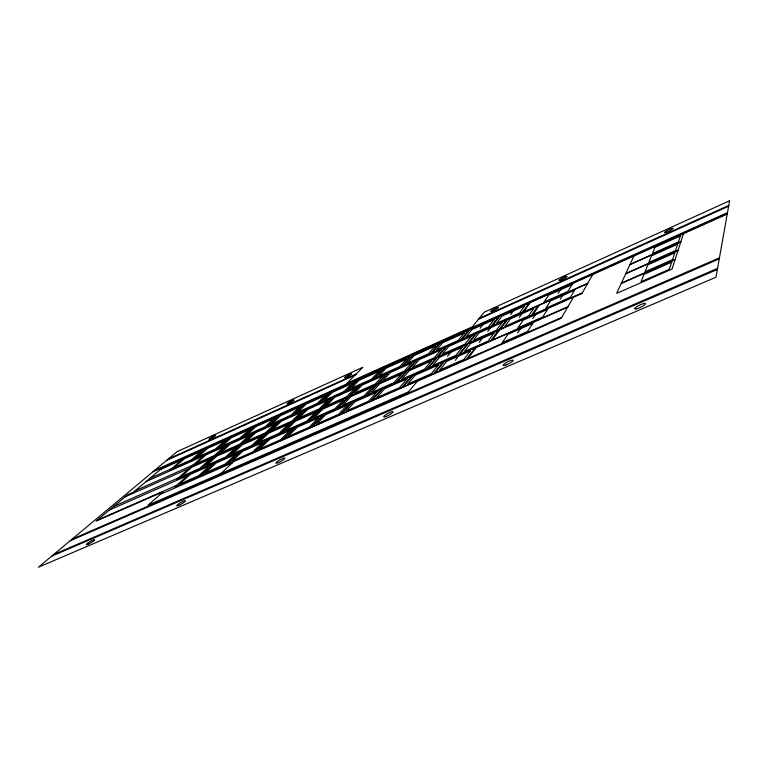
<?xml version="1.0" encoding="UTF-8"?>
<svg xmlns="http://www.w3.org/2000/svg" width="768" height="768" viewBox="0 0 768 768"><rect width="100%" height="100%" fill="white"/><g stroke="black" fill="none" stroke-linecap="round" stroke-linejoin="round"><path stroke-width="1.15" d="M683.405 233.837L672.038 269.098L616.646 293.366L633.907 256.09M592.608 274.656L581.962 293.491L573.418 297.283M560.323 299.136L562.512 295.594M558.125 293.29L560.266 289.91M532.829 318.576L535.354 314.755M517.584 332.938L520.339 328.867M519.35 317.395L521.923 313.728M529.997 302.794L523.594 311.952L587.731 283.286M528.778 303.35L522.346 312.509L492.307 325.939L499.421 316.541M510.662 314.563L513.235 311.04M498.23 317.078L491.088 326.486L461.789 339.581L469.584 329.952M479.203 342.317L482.227 338.342M487.68 331.507L490.531 327.744M480.134 328.253L482.966 324.643M455.203 360.365L458.544 356.102M468.422 330.48L460.598 340.109L432.019 352.886L440.458 343.046M447.571 356.323L450.883 352.253M439.315 343.555L430.858 353.405L402.96 365.875L412.013 355.834M410.899 356.333L401.827 366.384L374.592 378.557L384.221 368.323M383.146 368.813L373.488 379.056L346.896 390.941L357.082 380.525M356.016 381.005L345.821 391.421L319.843 403.027L330.547 392.448M329.51 392.918L318.797 403.498L293.414 414.845L304.618 404.112M303.6 404.563L292.387 415.306L267.59 426.394L279.254 415.507M271.834 423.811L280.742 415.488L299.443 407.088L290.803 415.334L267.974 425.549M278.266 415.958L266.582 426.845L242.333 437.683L254.458 426.662M253.488 427.094L241.354 438.115L217.642 448.714L230.189 437.568M229.238 437.99L216.682 449.146L193.498 459.514L206.448 448.234M205.517 448.656L192.557 459.926L169.882 470.064L183.206 458.688M168.106 459.13L356.131 374.054M479.194 318.374L728.765 205.45M166.704 460.31L355.075 375.12M478.416 319.344L728.63 206.189M154.454 470.515L727.488 212.63M152.986 471.734L727.344 213.408M727.238 214.032L162.134 468.077L133.536 492.096L127.738 494.669L96.134 521.098L163.402 491.616L147.936 505.229L408.528 391.843M160.358 469.565L181.68 459.984M204.038 449.942L204.97 449.53M227.808 439.267L228.758 438.845M252.096 428.352L253.066 427.92M276.931 417.197L277.92 416.755M302.323 405.792L303.331 405.341M328.291 394.128L329.328 393.658M354.854 382.195L355.92 381.715M382.042 369.984L383.126 369.494M409.862 357.485L410.976 356.986M438.355 344.678L439.488 344.17M467.53 331.574L468.691 331.056M497.414 318.154L498.605 317.616M528.038 304.387L529.267 303.84M149.885 478.368L171.466 468.71M194.102 458.592L195.043 458.17M218.179 447.821L219.139 447.389M242.794 436.81L243.782 436.368M293.722 414.029L294.749 413.568M320.074 402.24L321.12 401.77M347.04 390.182L348.115 389.693M374.64 377.827L375.744 377.338M402.912 365.184L404.035 364.685M431.866 352.234L433.018 351.715M461.53 338.966L462.72 338.429M491.942 325.363L493.152 324.816M523.114 311.414L524.362 310.858M630.077 264.355L680.89 241.642M587.52 283.651L539.28 305.213L532.906 314.755L582.365 292.781M629.914 264.701L680.784 241.968M146.035 481.594L203.443 455.962M226.944 445.459L227.923 445.027M251.962 434.285L252.96 433.843M277.555 422.861L278.573 422.4M303.734 411.168L304.781 410.698M330.528 399.197L331.603 398.726M357.965 386.947L359.059 386.458M386.054 374.4L387.178 373.901M414.826 361.555L415.978 361.037M444.307 348.384L445.488 347.856M474.528 334.886L475.738 334.349M505.507 321.053L506.746 320.496M537.283 306.864L538.55 306.298M135.062 490.819L193.19 464.976M217.008 454.387L217.997 453.946M242.371 443.107L243.389 442.656M268.32 431.568L269.357 431.107M294.893 419.76L295.949 419.29M322.09 407.674L323.174 407.184M349.949 395.28L351.062 394.79M378.49 382.598L379.632 382.09M407.741 369.59L408.912 369.072M437.731 356.266L438.922 355.728M468.47 342.595L469.699 342.048M500.016 328.57L501.274 328.013M532.378 314.189L533.664 313.613M625.862 273.456L678.115 250.243M625.69 273.83L678 250.598M125.213 496.781L189.101 468.422M213.034 457.805L214.032 457.363M238.512 446.496L239.53 446.045M264.586 434.928L265.632 434.467M291.283 423.072L292.358 422.602M318.624 410.947L319.718 410.458M346.637 398.515L347.75 398.016M375.331 385.776L376.483 385.267M404.746 372.72L405.917 372.202M434.899 359.338L436.109 358.8M465.83 345.61L467.069 345.062M497.568 331.526L498.835 330.97M113.626 506.477L178.339 477.898M202.589 467.184L203.597 466.742M228.422 455.77L229.459 455.318M254.88 444.086L255.936 443.626M281.971 432.125L283.056 431.645M309.734 419.866L310.848 419.376M338.189 407.299L339.322 406.8M367.354 394.416L368.515 393.907M397.258 381.206L398.458 380.678M427.939 367.661L429.168 367.114M459.427 353.76L460.685 353.203M491.741 339.485L493.037 338.909M567.917 306.71L492.134 340.147L499.699 329.789L573.61 296.957L561.168 318.278L417.379 381.235M621.398 283.104L675.168 259.382M567.677 307.123L476.323 347.424L467.923 358.531L561.638 317.462M621.216 283.498L675.053 259.747M109.373 510.029L187.67 475.517M212.342 464.64L213.37 464.189M238.637 453.043L239.683 452.582M265.565 441.178L266.64 440.698M293.155 429.014L294.259 428.525M321.437 416.544L322.57 416.045M350.429 403.766L351.581 403.258M380.16 390.662L381.35 390.134M410.659 377.213L411.878 376.675M441.955 363.418L443.203 362.861M474.077 349.258L475.363 348.691M97.2 520.205L176.525 485.424M201.542 474.451L202.589 473.99M228.221 462.758L229.286 462.288M255.552 450.768L256.646 450.288M283.565 438.48L284.688 437.99M312.298 425.885L313.44 425.376M341.76 412.963L342.941 412.445M372 399.706L373.21 399.178M403.027 386.093L404.275 385.555M434.89 372.125L436.166 371.568M467.616 357.773L468.922 357.197M160.243 494.4L232.272 462.874M72.019 539.213L719.434 257.818M70.128 540.787L719.242 258.902M53.626 554.544L717.562 268.368M51.629 556.205L717.35 269.52M729.6 200.765L715.978 277.229L38.4 567.235L177.11 451.632L362.87 367.286L346.982 383.261L472.397 326.784L484.195 312.202L729.6 200.765M671.693 262.138L669.312 269.328L641.011 281.741L643.997 274.349L671.693 262.138M674.755 252.893L672.518 259.651L645.043 271.786L647.856 264.826L674.755 252.893M677.635 244.186L675.533 250.541L648.835 262.416L651.485 255.859L677.635 244.186M680.352 235.968L678.365 241.968L652.406 253.584L654.912 247.402L680.352 235.968M574.656 290.17L570.461 297.254L545.827 308.208L550.483 300.97L574.656 290.17M572.035 284.63L567.917 291.379L544.061 302.045L548.611 295.152L572.035 284.63M547.613 309.322L542.746 316.963L517.872 327.946L523.21 320.15L547.613 309.322M532.838 323.347L527.52 331.507L502.147 342.634L507.955 334.32L532.838 323.347M538.013 305.779L531.61 315.331L500.419 329.184L507.562 319.382L538.013 305.779M533.683 308.477L528.701 315.821L504.864 326.419L510.278 318.922L533.683 308.477M524.573 305.952L519.581 312.998L496.608 323.27L502.013 316.09L524.573 305.952M506.333 319.939L499.152 329.741L468.758 343.248L476.64 333.206L506.333 319.939M498.432 330.346L490.838 340.723L459.686 354.47L468.019 343.853L498.432 330.346M493.968 333.13L488.074 341.098L464.266 351.619L470.592 343.498L493.968 333.13M502.003 322.618L496.435 330.163L473.203 340.493L479.174 332.813L502.003 322.618M475.037 347.99L466.608 359.107L435.072 372.922L444.25 361.574L475.037 347.99M470.438 350.861L463.901 359.405L439.795 369.974L446.765 361.296L470.438 350.861M494.026 319.67L488.496 326.899L466.09 336.922L472.013 329.558L494.026 319.67M475.43 333.744L467.53 343.795L437.904 356.957L446.467 346.685L475.43 333.744M466.781 344.4L458.429 355.027L428.083 368.41L437.136 357.571L466.781 344.4M462.326 347.165L455.856 355.334L432.662 365.578L439.536 357.283L462.326 347.165M471.101 336.422L464.986 344.141L442.339 354.211L448.848 346.358L471.101 336.422M443.002 362.122L433.786 373.478L403.085 386.938L413.002 375.36L443.002 362.122M438.403 364.982L431.28 373.709L407.808 384L415.344 375.149L438.403 364.982M464.218 333.062L458.17 340.464L436.31 350.246L442.733 342.72L464.218 333.062M445.296 347.213L436.704 357.485L407.808 370.32L417.034 359.846L445.296 347.213M417.725 380.832L407.578 392.986L219.715 474.672L233.885 461.357L417.725 380.832M435.936 358.099L426.854 368.957L397.296 382.003L407.03 370.944L435.936 358.099M440.966 349.882L434.333 357.773L412.243 367.594L419.251 359.578L440.966 349.882M431.482 360.854L424.464 369.197L401.856 379.181L409.267 370.714L431.482 360.854M411.792 375.898L401.837 387.485L371.942 400.579L382.56 388.79L411.792 375.898M435.12 346.138L428.582 353.702L407.251 363.245L414.134 355.565L435.12 346.138M407.194 378.739L399.514 387.638L376.646 397.661L384.73 388.646L407.194 378.739M405.859 371.462L396.096 382.531L367.277 395.251L377.664 383.981L405.859 371.462M415.882 360.355L406.637 370.848L378.461 383.366L388.301 372.682L415.882 360.355M401.414 374.198L393.869 382.704L371.837 392.438L379.747 383.818L401.414 374.198M411.571 363.005L404.429 371.069L382.877 380.65L390.374 372.48L411.571 363.005M381.37 389.318L370.723 401.117L341.597 413.875L352.867 401.885L381.37 389.318M406.714 358.896L399.706 366.614L378.883 375.936L386.218 368.102L406.714 358.896M376.79 392.141L368.573 401.203L346.291 410.976L354.883 401.798L376.79 392.141M376.522 384.49L366.106 395.77L338.006 408.163L349.008 396.71L376.522 384.49M387.178 373.181L377.318 383.875L349.824 396.086L360.25 385.219L387.178 373.181M372.077 387.216L364.042 395.875L342.557 405.37L350.938 396.605L372.077 387.216M382.867 375.821L375.254 384.029L354.23 393.379L362.179 385.066L382.867 375.821M351.715 402.394L340.416 414.394L312.019 426.835L323.923 414.662L351.715 402.394M378.96 371.366L371.51 379.229L351.178 388.33L358.934 380.362L378.96 371.366M347.136 405.216L338.419 414.432L316.714 423.946L325.786 414.624L347.136 405.216M347.894 397.21L336.874 408.672L309.466 420.758L321.043 409.133L347.894 397.21M359.155 385.709L348.701 396.586L321.869 408.499L332.851 397.459L359.155 385.709M343.459 399.917L334.963 408.72L314.006 417.984L322.829 409.075L343.459 399.917M354.854 388.339L346.79 396.691L326.275 405.811L334.646 397.363L354.854 388.339M322.79 415.152L310.867 427.344L283.2 439.469L295.68 427.114L322.79 415.152M351.85 383.549L343.978 391.546L324.115 400.426L332.275 392.333L351.85 383.549M318.23 417.955L309.043 427.315L287.875 436.589L297.398 427.142L318.23 417.955M319.949 409.613L308.352 421.258L281.606 433.056L293.741 421.258L319.949 409.613M331.786 397.939L320.774 408.989L294.576 420.624L306.096 409.421L331.786 397.939M315.533 412.32L306.586 421.258L286.138 430.282L295.392 421.258L315.533 412.32M327.494 400.56L319.008 409.037L298.973 417.946L307.757 409.373L327.494 400.56M294.586 427.603L282.077 439.958L255.082 451.786L268.128 439.277L294.586 427.603M325.344 395.443L317.088 403.574L297.677 412.253L306.221 404.045L325.344 395.443M290.026 430.387L280.387 439.872L259.747 448.925L269.702 439.354L290.026 430.387M305.05 409.891L293.51 421.094L267.926 432.461L279.946 421.104L305.05 409.891M300.768 412.493L291.878 421.104L272.314 429.802L281.482 421.104L300.768 412.493M292.675 421.728L280.522 433.536L254.429 445.046L267.072 433.094L292.675 421.728M288.259 424.416L278.899 433.478L258.941 442.291L268.598 433.142L288.259 424.416M267.053 439.747L253.987 452.266L227.664 463.795L241.238 451.142L267.053 439.747M262.512 442.522L252.451 452.131L232.32 460.954L242.678 451.267L262.512 442.522M266.035 433.555L253.363 445.517L227.885 456.758L241.027 444.662L266.035 433.555M278.928 421.565L266.89 432.931L241.891 444.029L254.39 432.528L278.928 421.565M261.638 436.234L251.885 445.411L232.397 454.022L242.429 444.758L261.638 436.234M274.656 424.157L265.382 432.883L246.269 441.379L255.802 432.576L274.656 424.157M240.182 451.603L226.598 464.266L200.909 475.517L214.973 462.72L240.182 451.603M235.651 454.358L225.197 464.083L205.546 472.694L216.288 462.902L235.651 454.358M274.118 418.464L265.123 426.816L246.576 435.12L255.83 426.682L274.118 418.464M240.019 445.114L226.858 457.219L201.974 468.192L215.578 455.971L240.019 445.114M253.392 432.97L240.883 444.48L216.461 455.328L229.402 443.693L253.392 432.97M235.622 447.782L225.494 457.066L206.467 465.475L216.854 456.106L235.622 447.782M249.13 435.552L239.501 444.384L220.819 452.688L230.698 443.779L249.13 435.552M249.35 429.59L240.01 438.048L221.875 446.16L231.456 437.626L249.35 429.59M209.434 465.917L198.595 475.747L179.414 484.157L190.522 474.259L209.434 465.917M213.946 463.171L199.862 475.978L174.787 486.96L189.331 474.038L213.946 463.171M214.589 456.413L200.966 468.643L176.659 479.366L190.714 467.011L214.589 456.413M228.432 444.134L215.462 455.77L191.597 466.378L204.97 454.618L228.432 444.134M210.211 459.053L199.728 468.442L181.142 476.659L191.875 467.194L210.211 459.053M224.179 446.698L214.205 455.635L195.946 463.747L206.16 454.742L224.179 446.698M225.12 440.477L215.453 449.04L197.712 456.97L207.61 448.339L225.12 440.477M201.408 451.123L191.434 459.782L174.086 467.539L184.272 458.822L201.408 451.123M88.099 544.253A4.858 0.739 -30.7 0 0 94.704 539.837A4.858 0.739 -30.7 0 0 88.771 542.39A4.858 0.739 -30.7 0 0 88.099 544.253M178.915 505.306A4.982 0.816 -30.1 0 0 185.443 500.861A4.982 0.816 -30.1 0 0 178.973 503.635A4.982 0.816 -30.1 0 0 178.915 505.306M278.496 462.605A5.136 0.912 -29.3 0 0 284.88 458.141A5.136 0.912 -29.3 0 0 277.814 461.184A5.136 0.912 -29.3 0 0 278.496 462.605M385.709 416.592A5.357 1.008 -28.3 0 0 393.091 411.946A5.357 1.008 -28.3 0 0 386.304 414.326A5.357 1.008 -28.3 0 0 385.709 416.592M505.776 365.098A5.654 1.104 -27 0 0 513.187 360.365A5.654 1.104 -27 0 0 505.43 363.139A5.654 1.104 -27 0 0 505.776 365.098M636.864 308.755A6.077 1.2 -25.6 0 0 645.581 303.859A6.077 1.2 -25.6 0 0 637.862 306.019A6.077 1.2 -25.6 0 0 636.864 308.755M210.701 438.778A3.888 0.509 -29.3 0 0 215.741 435.485A3.888 0.509 -29.3 0 0 210.576 437.827A3.888 0.509 -29.3 0 0 210.701 438.778M288.307 403.603A3.994 0.557 -28.8 0 0 294 400.166A3.994 0.557 -28.8 0 0 289.306 401.981A3.994 0.557 -28.8 0 0 288.307 403.603M345.936 377.491A4.08 0.586 -28.4 0 0 351.658 374.026A4.08 0.586 -28.4 0 0 346.627 375.994A4.08 0.586 -28.4 0 0 345.936 377.491M492.672 311.03A4.368 0.653 -27.2 0 0 498.422 307.488A4.368 0.653 -27.2 0 0 492.49 309.85A4.368 0.653 -27.2 0 0 492.672 311.03M560.41 280.262A4.531 0.682 -26.6 0 0 567.024 276.595A4.531 0.682 -26.6 0 0 561.629 278.371A4.531 0.682 -26.6 0 0 560.41 280.262M666.355 232.272A4.819 0.73 -25.8 0 0 673.181 228.48A4.819 0.73 -25.8 0 0 666.97 230.592A4.819 0.73 -25.8 0 0 666.355 232.272"/></g></svg>
